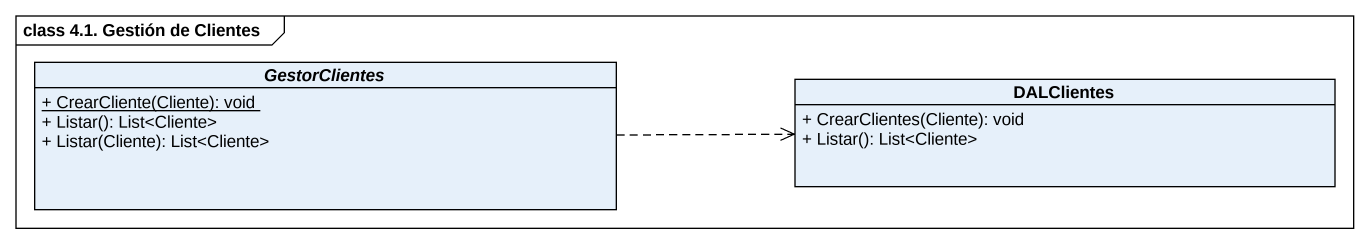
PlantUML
@startuml
mainframe class 4.1. Gestión de Clientes
hide circle
hide empty members
skinparam classAttributeIconSize 0
abstract class GestorClientes {
  {static} + CrearCliente(Cliente): void
  + Listar(): List<Cliente>
  + Listar(Cliente): List<Cliente>
}
class DALClientes {
  + CrearClientes(Cliente): void
  + Listar(): List<Cliente>
}
GestorClientes .right.> DALClientes
@enduml
